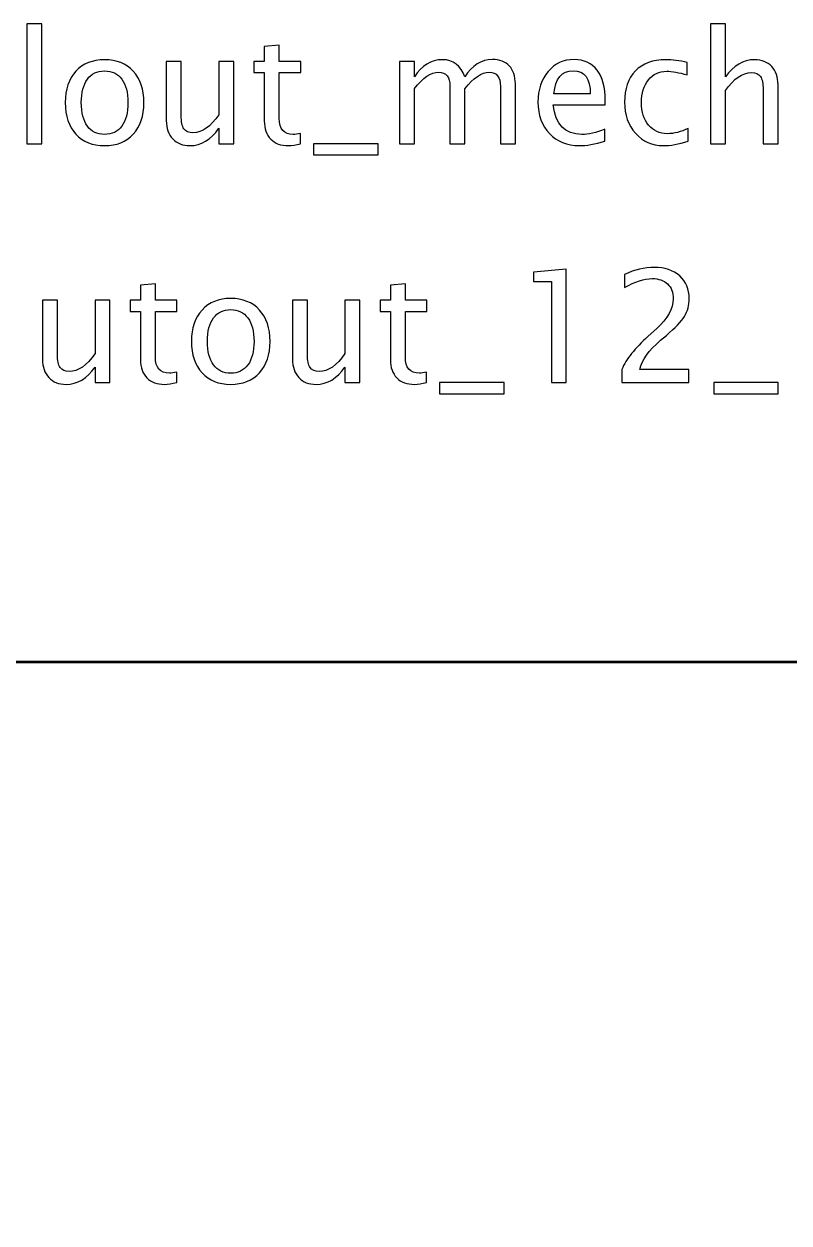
# Model space of a CAD drawing. Header units: centimetres. Extents: x -17.7 to 15.2, y -27.6 to 36.6.
# Drawn here: x -5.665 to -3.58, y -17.778 to -14.511 of the extents above; entities that cross this region are included whole.
import ezdxf

# ---------------------------------------------------------------- set-up
doc = ezdxf.new("R2010")
doc.units = ezdxf.units.CM
doc.header["$MEASUREMENT"] = 0
doc.layers.add('Layer 1', color=7, linetype='Continuous')

msp = doc.modelspace()

# ---------------------------------------------------------------- linework, layer by layer
at = {"layer": 'Layer 1'}
for points, knots in [([(-5.65688, -14.83735), (-5.65688, -14.83735), (-5.65688, -14.51096), (-5.65688, -14.51096), (-5.65688, -14.51096), (-5.65688, -14.51096), (-5.61624, -14.51096), (-5.61624, -14.51096), (-5.61624, -14.51096), (-5.61624, -14.51096), (-5.61624, -14.83735), (-5.61624, -14.83735), (-5.61624, -14.83735), (-5.61624, -14.83735), (-5.65688, -14.83735), (-5.65688, -14.83735)], [0, 0, 0, 0, 0.2, 0.2, 0.2, 0.2, 0.4, 0.4, 0.4, 0.4, 0.6, 0.6, 0.6, 0.6, 1, 1, 1, 1]), ([(-3.79378, -14.83735), (-3.79378, -14.83735), (-3.79378, -14.51096), (-3.79378, -14.51096), (-3.79378, -14.51096), (-3.79378, -14.51096), (-3.75314, -14.51096), (-3.75314, -14.51096), (-3.75314, -14.51096), (-3.75314, -14.51096), (-3.75314, -14.65539), (-3.75314, -14.65539), (-3.75314, -14.65539), (-3.73162, -14.62399), (-3.70523, -14.60833), (-3.67405, -14.60833), (-3.67405, -14.60833), (-3.65443, -14.60833), (-3.63884, -14.61447), (-3.62734, -14.62681), (-3.62734, -14.62681), (-3.61584, -14.63909), (-3.61006, -14.65567), (-3.61006, -14.67641), (-3.61006, -14.67641), (-3.61006, -14.67641), (-3.61006, -14.83735), (-3.61006, -14.83735), (-3.61006, -14.83735), (-3.61006, -14.83735), (-3.65069, -14.83735), (-3.65069, -14.83735), (-3.65069, -14.83735), (-3.65069, -14.83735), (-3.65069, -14.68968), (-3.65069, -14.68968), (-3.65069, -14.68968), (-3.65069, -14.67303), (-3.65316, -14.66117), (-3.65803, -14.65412), (-3.65803, -14.65412), (-3.66297, -14.64699), (-3.67109, -14.64346), (-3.68244, -14.64346), (-3.68244, -14.64346), (-3.70742, -14.64346), (-3.73099, -14.65976), (-3.75314, -14.69236), (-3.75314, -14.69236), (-3.75314, -14.69236), (-3.75314, -14.83735), (-3.75314, -14.83735), (-3.75314, -14.83735), (-3.75314, -14.83735), (-3.79378, -14.83735), (-3.79378, -14.83735)], [0, 0, 0, 0, 0.0666667, 0.0666667, 0.0666667, 0.0666667, 0.1333333, 0.1333333, 0.1333333, 0.1333333, 0.2, 0.2, 0.2, 0.2, 0.2666667, 0.2666667, 0.2666667, 0.2666667, 0.3333333, 0.3333333, 0.3333333, 0.3333333, 0.4, 0.4, 0.4, 0.4, 0.4666667, 0.4666667, 0.4666667, 0.4666667, 0.5333333, 0.5333333, 0.5333333, 0.5333333, 0.6, 0.6, 0.6, 0.6, 0.6666667, 0.6666667, 0.6666667, 0.6666667, 0.7333333, 0.7333333, 0.7333333, 0.7333333, 0.8, 0.8, 0.8, 0.8, 0.8666667, 0.8666667, 0.8666667, 0.8666667, 1, 1, 1, 1]), ([(-4.91139, -14.83728), (-4.92395, -14.84074), (-4.93489, -14.84243), (-4.94413, -14.84243), (-4.94413, -14.84243), (-4.96487, -14.84243), (-4.98103, -14.8365), (-4.9926, -14.82465), (-4.9926, -14.82465), (-5.00424, -14.8128), (-5.01003, -14.79636), (-5.01003, -14.77526), (-5.01003, -14.77526), (-5.01003, -14.77526), (-5.01003, -14.64346), (-5.01003, -14.64346), (-5.01003, -14.64346), (-5.01003, -14.64346), (-5.03811, -14.64346), (-5.03811, -14.64346), (-5.03811, -14.64346), (-5.03811, -14.64346), (-5.03811, -14.61299), (-5.03811, -14.61299), (-5.03811, -14.61299), (-5.03811, -14.61299), (-5.01003, -14.61299), (-5.01003, -14.61299), (-5.01003, -14.61299), (-5.01003, -14.61299), (-5.01003, -14.57242), (-5.01003, -14.57242), (-5.01003, -14.57242), (-5.01003, -14.57242), (-4.96939, -14.56854), (-4.96939, -14.56854), (-4.96939, -14.56854), (-4.96939, -14.56854), (-4.96939, -14.61299), (-4.96939, -14.61299), (-4.96939, -14.61299), (-4.96939, -14.61299), (-4.91054, -14.61299), (-4.91054, -14.61299), (-4.91054, -14.61299), (-4.91054, -14.61299), (-4.91054, -14.64346), (-4.91054, -14.64346), (-4.91054, -14.64346), (-4.91054, -14.64346), (-4.96939, -14.64346), (-4.96939, -14.64346), (-4.96939, -14.64346), (-4.96939, -14.64346), (-4.96939, -14.76792), (-4.96939, -14.76792), (-4.96939, -14.76792), (-4.96939, -14.79727), (-4.95662, -14.81195), (-4.93115, -14.81195), (-4.93115, -14.81195), (-4.92571, -14.81195), (-4.91915, -14.81103), (-4.91139, -14.80927), (-4.91139, -14.80927), (-4.91139, -14.80927), (-4.91139, -14.83728), (-4.91139, -14.83728)], [0, 0, 0, 0, 0.0555556, 0.0555556, 0.0555556, 0.0555556, 0.1111111, 0.1111111, 0.1111111, 0.1111111, 0.1666667, 0.1666667, 0.1666667, 0.1666667, 0.2222222, 0.2222222, 0.2222222, 0.2222222, 0.2777778, 0.2777778, 0.2777778, 0.2777778, 0.3333333, 0.3333333, 0.3333333, 0.3333333, 0.3888889, 0.3888889, 0.3888889, 0.3888889, 0.4444444, 0.4444444, 0.4444444, 0.4444444, 0.5, 0.5, 0.5, 0.5, 0.5555556, 0.5555556, 0.5555556, 0.5555556, 0.6111111, 0.6111111, 0.6111111, 0.6111111, 0.6666667, 0.6666667, 0.6666667, 0.6666667, 0.7222222, 0.7222222, 0.7222222, 0.7222222, 0.7777778, 0.7777778, 0.7777778, 0.7777778, 0.8333333, 0.8333333, 0.8333333, 0.8333333, 0.8888889, 0.8888889, 0.8888889, 0.8888889, 1, 1, 1, 1]), ([(-5.44522, -14.84243), (-5.47817, -14.84243), (-5.50427, -14.83192), (-5.52346, -14.81089), (-5.52346, -14.81089), (-5.54272, -14.78987), (-5.55232, -14.76129), (-5.55232, -14.72524), (-5.55232, -14.72524), (-5.55232, -14.68926), (-5.54272, -14.66075), (-5.52346, -14.6398), (-5.52346, -14.6398), (-5.50427, -14.61884), (-5.47817, -14.60833), (-5.44522, -14.60833), (-5.44522, -14.60833), (-5.41227, -14.60833), (-5.38616, -14.61884), (-5.36697, -14.6398), (-5.36697, -14.6398), (-5.34771, -14.66075), (-5.33812, -14.68926), (-5.33812, -14.72524), (-5.33812, -14.72524), (-5.33812, -14.76129), (-5.34771, -14.78987), (-5.36697, -14.81089), (-5.36697, -14.81089), (-5.38616, -14.83192), (-5.41227, -14.84243), (-5.44522, -14.84243)], [0, 0, 0, 0, 0.1111111, 0.1111111, 0.1111111, 0.1111111, 0.2222222, 0.2222222, 0.2222222, 0.2222222, 0.3333333, 0.3333333, 0.3333333, 0.3333333, 0.4444444, 0.4444444, 0.4444444, 0.4444444, 0.5555556, 0.5555556, 0.5555556, 0.5555556, 0.6666667, 0.6666667, 0.6666667, 0.6666667, 0.7777778, 0.7777778, 0.7777778, 0.7777778, 1, 1, 1, 1]), ([(-5.13392, -14.83735), (-5.13392, -14.83735), (-5.13392, -14.79516), (-5.13392, -14.79516), (-5.13392, -14.79516), (-5.15559, -14.8267), (-5.1819, -14.84243), (-5.21281, -14.84243), (-5.21281, -14.84243), (-5.23242, -14.84243), (-5.24801, -14.83629), (-5.25958, -14.82394), (-5.25958, -14.82394), (-5.27122, -14.8116), (-5.27701, -14.79502), (-5.27701, -14.77406), (-5.27701, -14.77406), (-5.27701, -14.77406), (-5.27701, -14.61299), (-5.27701, -14.61299), (-5.27701, -14.61299), (-5.27701, -14.61299), (-5.23637, -14.61299), (-5.23637, -14.61299), (-5.23637, -14.61299), (-5.23637, -14.61299), (-5.23637, -14.7608), (-5.23637, -14.7608), (-5.23637, -14.7608), (-5.23637, -14.77766), (-5.2339, -14.78958), (-5.22903, -14.79664), (-5.22903, -14.79664), (-5.22409, -14.80377), (-5.21591, -14.80729), (-5.20441, -14.80729), (-5.20441, -14.80729), (-5.17957, -14.80729), (-5.15601, -14.791), (-5.13392, -14.75833), (-5.13392, -14.75833), (-5.13392, -14.75833), (-5.13392, -14.61299), (-5.13392, -14.61299), (-5.13392, -14.61299), (-5.13392, -14.61299), (-5.09329, -14.61299), (-5.09329, -14.61299), (-5.09329, -14.61299), (-5.09329, -14.61299), (-5.09329, -14.83735), (-5.09329, -14.83735), (-5.09329, -14.83735), (-5.09329, -14.83735), (-5.13392, -14.83735), (-5.13392, -14.83735)], [0, 0, 0, 0, 0.0666667, 0.0666667, 0.0666667, 0.0666667, 0.1333333, 0.1333333, 0.1333333, 0.1333333, 0.2, 0.2, 0.2, 0.2, 0.2666667, 0.2666667, 0.2666667, 0.2666667, 0.3333333, 0.3333333, 0.3333333, 0.3333333, 0.4, 0.4, 0.4, 0.4, 0.4666667, 0.4666667, 0.4666667, 0.4666667, 0.5333333, 0.5333333, 0.5333333, 0.5333333, 0.6, 0.6, 0.6, 0.6, 0.6666667, 0.6666667, 0.6666667, 0.6666667, 0.7333333, 0.7333333, 0.7333333, 0.7333333, 0.8, 0.8, 0.8, 0.8, 0.8666667, 0.8666667, 0.8666667, 0.8666667, 1, 1, 1, 1]), ([(-4.64172, -14.83735), (-4.64172, -14.83735), (-4.64172, -14.61299), (-4.64172, -14.61299), (-4.64172, -14.61299), (-4.64172, -14.61299), (-4.60108, -14.61299), (-4.60108, -14.61299), (-4.60108, -14.61299), (-4.60108, -14.61299), (-4.60108, -14.65539), (-4.60108, -14.65539), (-4.60108, -14.65539), (-4.58125, -14.62399), (-4.55585, -14.60833), (-4.52474, -14.60833), (-4.52474, -14.60833), (-4.49475, -14.60833), (-4.47436, -14.62399), (-4.4635, -14.65539), (-4.4635, -14.65539), (-4.44424, -14.62371), (-4.41912, -14.60791), (-4.38829, -14.60791), (-4.38829, -14.60791), (-4.3686, -14.60791), (-4.35329, -14.61369), (-4.34236, -14.62533), (-4.34236, -14.62533), (-4.33142, -14.63697), (-4.32592, -14.65327), (-4.32592, -14.67423), (-4.32592, -14.67423), (-4.32592, -14.67423), (-4.32592, -14.83735), (-4.32592, -14.83735), (-4.32592, -14.83735), (-4.32592, -14.83735), (-4.36656, -14.83735), (-4.36656, -14.83735), (-4.36656, -14.83735), (-4.36656, -14.83735), (-4.36656, -14.68093), (-4.36656, -14.68093), (-4.36656, -14.68093), (-4.36656, -14.65539), (-4.37672, -14.64262), (-4.39704, -14.64262), (-4.39704, -14.64262), (-4.41813, -14.64262), (-4.44029, -14.65751), (-4.4635, -14.68735), (-4.4635, -14.68735), (-4.4635, -14.68735), (-4.4635, -14.83735), (-4.4635, -14.83735), (-4.4635, -14.83735), (-4.4635, -14.83735), (-4.50414, -14.83735), (-4.50414, -14.83735), (-4.50414, -14.83735), (-4.50414, -14.83735), (-4.50414, -14.68079), (-4.50414, -14.68079), (-4.50414, -14.68079), (-4.50414, -14.65504), (-4.51444, -14.64219), (-4.53511, -14.64219), (-4.53511, -14.64219), (-4.55564, -14.64219), (-4.57766, -14.65715), (-4.60108, -14.68714), (-4.60108, -14.68714), (-4.60108, -14.68714), (-4.60108, -14.83735), (-4.60108, -14.83735), (-4.60108, -14.83735), (-4.60108, -14.83735), (-4.64172, -14.83735), (-4.64172, -14.83735)], [0, 0, 0, 0, 0.047619, 0.047619, 0.047619, 0.047619, 0.0952381, 0.0952381, 0.0952381, 0.0952381, 0.1428571, 0.1428571, 0.1428571, 0.1428571, 0.1904762, 0.1904762, 0.1904762, 0.1904762, 0.2380952, 0.2380952, 0.2380952, 0.2380952, 0.2857143, 0.2857143, 0.2857143, 0.2857143, 0.3333333, 0.3333333, 0.3333333, 0.3333333, 0.3809524, 0.3809524, 0.3809524, 0.3809524, 0.4285714, 0.4285714, 0.4285714, 0.4285714, 0.4761905, 0.4761905, 0.4761905, 0.4761905, 0.5238095, 0.5238095, 0.5238095, 0.5238095, 0.5714286, 0.5714286, 0.5714286, 0.5714286, 0.6190476, 0.6190476, 0.6190476, 0.6190476, 0.6666667, 0.6666667, 0.6666667, 0.6666667, 0.7142857, 0.7142857, 0.7142857, 0.7142857, 0.7619048, 0.7619048, 0.7619048, 0.7619048, 0.8095238, 0.8095238, 0.8095238, 0.8095238, 0.8571429, 0.8571429, 0.8571429, 0.8571429, 0.9047619, 0.9047619, 0.9047619, 0.9047619, 1, 1, 1, 1]), ([(-4.08179, -14.83015), (-4.1091, -14.83834), (-4.13245, -14.84243), (-4.15193, -14.84243), (-4.15193, -14.84243), (-4.18516, -14.84243), (-4.21218, -14.83142), (-4.23299, -14.80948), (-4.23299, -14.80948), (-4.25381, -14.78754), (-4.26425, -14.7591), (-4.26425, -14.72411), (-4.26425, -14.72411), (-4.26425, -14.69017), (-4.25508, -14.6623), (-4.23666, -14.6405), (-4.23666, -14.6405), (-4.21825, -14.61877), (-4.19468, -14.60791), (-4.16597, -14.60791), (-4.16597, -14.60791), (-4.1388, -14.60791), (-4.11778, -14.61757), (-4.10296, -14.6369), (-4.10296, -14.6369), (-4.08814, -14.65624), (-4.08074, -14.68361), (-4.08074, -14.7191), (-4.08074, -14.7191), (-4.08074, -14.7191), (-4.08095, -14.73152), (-4.08095, -14.73152), (-4.08095, -14.73152), (-4.08095, -14.73152), (-4.22276, -14.73152), (-4.22276, -14.73152), (-4.22276, -14.73152), (-4.21684, -14.78514), (-4.19066, -14.81195), (-4.14431, -14.81195), (-4.14431, -14.81195), (-4.1273, -14.81195), (-4.10649, -14.80715), (-4.08179, -14.79756), (-4.08179, -14.79756), (-4.08179, -14.79756), (-4.08179, -14.83015), (-4.08179, -14.83015)], [0, 0, 0, 0, 0.0769231, 0.0769231, 0.0769231, 0.0769231, 0.1538462, 0.1538462, 0.1538462, 0.1538462, 0.2307692, 0.2307692, 0.2307692, 0.2307692, 0.3076923, 0.3076923, 0.3076923, 0.3076923, 0.3846154, 0.3846154, 0.3846154, 0.3846154, 0.4615385, 0.4615385, 0.4615385, 0.4615385, 0.5384615, 0.5384615, 0.5384615, 0.5384615, 0.6153846, 0.6153846, 0.6153846, 0.6153846, 0.6923077, 0.6923077, 0.6923077, 0.6923077, 0.7692308, 0.7692308, 0.7692308, 0.7692308, 0.8461538, 0.8461538, 0.8461538, 0.8461538, 1, 1, 1, 1]), ([(-3.85481, -14.83058), (-3.88113, -14.83848), (-3.90385, -14.84243), (-3.92297, -14.84243), (-3.92297, -14.84243), (-3.95331, -14.84243), (-3.97843, -14.83121), (-3.99839, -14.80885), (-3.99839, -14.80885), (-4.01836, -14.78641), (-4.02838, -14.75812), (-4.02838, -14.72404), (-4.02838, -14.72404), (-4.02838, -14.68763), (-4.0185, -14.6592), (-3.99875, -14.63888), (-3.99875, -14.63888), (-3.97899, -14.61849), (-3.9514, -14.60833), (-3.91599, -14.60833), (-3.91599, -14.60833), (-3.89856, -14.60833), (-3.87894, -14.61073), (-3.85735, -14.61553), (-3.85735, -14.61553), (-3.85735, -14.61553), (-3.85735, -14.64981), (-3.85735, -14.64981), (-3.85735, -14.64981), (-3.88029, -14.64304), (-3.89898, -14.63965), (-3.91338, -14.63965), (-3.91338, -14.63965), (-3.93426, -14.63965), (-3.95098, -14.64749), (-3.96347, -14.66308), (-3.96347, -14.66308), (-3.97596, -14.67867), (-3.98224, -14.69949), (-3.98224, -14.72545), (-3.98224, -14.72545), (-3.98224, -14.75064), (-3.97575, -14.77096), (-3.96283, -14.78655), (-3.96283, -14.78655), (-3.94992, -14.80207), (-3.93306, -14.80983), (-3.91211, -14.80983), (-3.91211, -14.80983), (-3.89355, -14.80983), (-3.8745, -14.80504), (-3.85481, -14.79544), (-3.85481, -14.79544), (-3.85481, -14.79544), (-3.85481, -14.83058), (-3.85481, -14.83058)], [0, 0, 0, 0, 0.0666667, 0.0666667, 0.0666667, 0.0666667, 0.1333333, 0.1333333, 0.1333333, 0.1333333, 0.2, 0.2, 0.2, 0.2, 0.2666667, 0.2666667, 0.2666667, 0.2666667, 0.3333333, 0.3333333, 0.3333333, 0.3333333, 0.4, 0.4, 0.4, 0.4, 0.4666667, 0.4666667, 0.4666667, 0.4666667, 0.5333333, 0.5333333, 0.5333333, 0.5333333, 0.6, 0.6, 0.6, 0.6, 0.6666667, 0.6666667, 0.6666667, 0.6666667, 0.7333333, 0.7333333, 0.7333333, 0.7333333, 0.8, 0.8, 0.8, 0.8, 0.8666667, 0.8666667, 0.8666667, 0.8666667, 1, 1, 1, 1]), ([(-5.44529, -14.81195), (-5.42518, -14.81195), (-5.40952, -14.8044), (-5.39837, -14.78923), (-5.39837, -14.78923), (-5.38729, -14.77413), (-5.38172, -14.75275), (-5.38172, -14.72524), (-5.38172, -14.72524), (-5.38172, -14.69779), (-5.38729, -14.67648), (-5.39837, -14.66139), (-5.39837, -14.66139), (-5.40952, -14.64636), (-5.42518, -14.63881), (-5.44529, -14.63881), (-5.44529, -14.63881), (-5.46547, -14.63881), (-5.48113, -14.64636), (-5.49214, -14.66139), (-5.49214, -14.66139), (-5.50321, -14.67648), (-5.50872, -14.69779), (-5.50872, -14.72524), (-5.50872, -14.72524), (-5.50872, -14.75275), (-5.50321, -14.77413), (-5.49214, -14.78923), (-5.49214, -14.78923), (-5.48113, -14.8044), (-5.46547, -14.81195), (-5.44529, -14.81195)], [0, 0, 0, 0, 0.1111111, 0.1111111, 0.1111111, 0.1111111, 0.2222222, 0.2222222, 0.2222222, 0.2222222, 0.3333333, 0.3333333, 0.3333333, 0.3333333, 0.4444444, 0.4444444, 0.4444444, 0.4444444, 0.5555556, 0.5555556, 0.5555556, 0.5555556, 0.6666667, 0.6666667, 0.6666667, 0.6666667, 0.7777778, 0.7777778, 0.7777778, 0.7777778, 1, 1, 1, 1]), ([(-4.22065, -14.70104), (-4.22065, -14.70104), (-4.12159, -14.70104), (-4.12159, -14.70104), (-4.12159, -14.70104), (-4.12159, -14.65927), (-4.13718, -14.63838), (-4.1683, -14.63838), (-4.1683, -14.63838), (-4.19962, -14.63838), (-4.21705, -14.65927), (-4.22065, -14.70104)], [0, 0, 0, 0, 0.25, 0.25, 0.25, 0.25, 0.5, 0.5, 0.5, 0.5, 1, 1, 1, 1]), ([(-4.87625, -14.86783), (-4.87625, -14.86783), (-4.87625, -14.83735), (-4.87625, -14.83735), (-4.87625, -14.83735), (-4.87625, -14.83735), (-4.70014, -14.83735), (-4.70014, -14.83735), (-4.70014, -14.83735), (-4.70014, -14.83735), (-4.70014, -14.86783), (-4.70014, -14.86783), (-4.70014, -14.86783), (-4.70014, -14.86783), (-4.87625, -14.86783), (-4.87625, -14.86783)], [0, 0, 0, 0, 0.2, 0.2, 0.2, 0.2, 0.4, 0.4, 0.4, 0.4, 0.6, 0.6, 0.6, 0.6, 1, 1, 1, 1]), ([(-4.22773, -15.48787), (-4.22773, -15.48787), (-4.22773, -15.21228), (-4.22773, -15.21228), (-4.22773, -15.21228), (-4.22773, -15.21228), (-4.27641, -15.21228), (-4.27641, -15.21228), (-4.27641, -15.21228), (-4.27641, -15.21228), (-4.27641, -15.18688), (-4.27641, -15.18688), (-4.27641, -15.18688), (-4.27641, -15.18688), (-4.18709, -15.17926), (-4.18709, -15.17926), (-4.18709, -15.17926), (-4.18709, -15.17926), (-4.18709, -15.48787), (-4.18709, -15.48787), (-4.18709, -15.48787), (-4.18709, -15.48787), (-4.22773, -15.48787), (-4.22773, -15.48787)], [0, 0, 0, 0, 0.1428571, 0.1428571, 0.1428571, 0.1428571, 0.2857143, 0.2857143, 0.2857143, 0.2857143, 0.4285714, 0.4285714, 0.4285714, 0.4285714, 0.5714286, 0.5714286, 0.5714286, 0.5714286, 0.7142857, 0.7142857, 0.7142857, 0.7142857, 1, 1, 1, 1]), ([(-4.03581, -15.48787), (-4.03581, -15.48787), (-4.03581, -15.45231), (-4.03581, -15.45231), (-4.03581, -15.45231), (-4.02396, -15.42458), (-4.00004, -15.39431), (-3.96399, -15.36165), (-3.96399, -15.36165), (-3.96399, -15.36165), (-3.94071, -15.34076), (-3.94071, -15.34076), (-3.94071, -15.34076), (-3.91072, -15.31353), (-3.89569, -15.28658), (-3.89569, -15.25977), (-3.89569, -15.25977), (-3.89569, -15.24262), (-3.90084, -15.22922), (-3.91107, -15.21941), (-3.91107, -15.21941), (-3.9213, -15.2096), (-3.93548, -15.20466), (-3.95348, -15.20466), (-3.95348, -15.20466), (-3.9745, -15.20466), (-3.99941, -15.21271), (-4.02819, -15.22879), (-4.02819, -15.22879), (-4.02819, -15.22879), (-4.02819, -15.19323), (-4.02819, -15.19323), (-4.02819, -15.19323), (-4.00103, -15.18053), (-3.97401, -15.17418), (-3.94706, -15.17418), (-3.94706, -15.17418), (-3.91841, -15.17418), (-3.89541, -15.18187), (-3.87805, -15.19732), (-3.87805, -15.19732), (-3.86077, -15.21278), (-3.85209, -15.23324), (-3.85209, -15.25878), (-3.85209, -15.25878), (-3.85209, -15.27712), (-3.85646, -15.29342), (-3.86521, -15.3076), (-3.86521, -15.3076), (-3.87403, -15.32185), (-3.89033, -15.33907), (-3.91425, -15.35939), (-3.91425, -15.35939), (-3.91425, -15.35939), (-3.92998, -15.37279), (-3.92998, -15.37279), (-3.92998, -15.37279), (-3.96272, -15.40052), (-3.98163, -15.42705), (-3.98671, -15.45231), (-3.98671, -15.45231), (-3.98671, -15.45231), (-3.85336, -15.45231), (-3.85336, -15.45231), (-3.85336, -15.45231), (-3.85336, -15.45231), (-3.85336, -15.48787), (-3.85336, -15.48787), (-3.85336, -15.48787), (-3.85336, -15.48787), (-4.03581, -15.48787), (-4.03581, -15.48787)], [0, 0, 0, 0, 0.0526316, 0.0526316, 0.0526316, 0.0526316, 0.1052632, 0.1052632, 0.1052632, 0.1052632, 0.1578947, 0.1578947, 0.1578947, 0.1578947, 0.2105263, 0.2105263, 0.2105263, 0.2105263, 0.2631579, 0.2631579, 0.2631579, 0.2631579, 0.3157895, 0.3157895, 0.3157895, 0.3157895, 0.3684211, 0.3684211, 0.3684211, 0.3684211, 0.4210526, 0.4210526, 0.4210526, 0.4210526, 0.4736842, 0.4736842, 0.4736842, 0.4736842, 0.5263158, 0.5263158, 0.5263158, 0.5263158, 0.5789474, 0.5789474, 0.5789474, 0.5789474, 0.6315789, 0.6315789, 0.6315789, 0.6315789, 0.6842105, 0.6842105, 0.6842105, 0.6842105, 0.7368421, 0.7368421, 0.7368421, 0.7368421, 0.7894737, 0.7894737, 0.7894737, 0.7894737, 0.8421053, 0.8421053, 0.8421053, 0.8421053, 0.8947368, 0.8947368, 0.8947368, 0.8947368, 1, 1, 1, 1]), ([(-5.24882, -15.4878), (-5.26138, -15.49126), (-5.27232, -15.49295), (-5.28156, -15.49295), (-5.28156, -15.49295), (-5.3023, -15.49295), (-5.31846, -15.48702), (-5.33003, -15.47517), (-5.33003, -15.47517), (-5.34167, -15.46332), (-5.34746, -15.44688), (-5.34746, -15.42578), (-5.34746, -15.42578), (-5.34746, -15.42578), (-5.34746, -15.29398), (-5.34746, -15.29398), (-5.34746, -15.29398), (-5.34746, -15.29398), (-5.37554, -15.29398), (-5.37554, -15.29398), (-5.37554, -15.29398), (-5.37554, -15.29398), (-5.37554, -15.26351), (-5.37554, -15.26351), (-5.37554, -15.26351), (-5.37554, -15.26351), (-5.34746, -15.26351), (-5.34746, -15.26351), (-5.34746, -15.26351), (-5.34746, -15.26351), (-5.34746, -15.22294), (-5.34746, -15.22294), (-5.34746, -15.22294), (-5.34746, -15.22294), (-5.30682, -15.21906), (-5.30682, -15.21906), (-5.30682, -15.21906), (-5.30682, -15.21906), (-5.30682, -15.26351), (-5.30682, -15.26351), (-5.30682, -15.26351), (-5.30682, -15.26351), (-5.24797, -15.26351), (-5.24797, -15.26351), (-5.24797, -15.26351), (-5.24797, -15.26351), (-5.24797, -15.29398), (-5.24797, -15.29398), (-5.24797, -15.29398), (-5.24797, -15.29398), (-5.30682, -15.29398), (-5.30682, -15.29398), (-5.30682, -15.29398), (-5.30682, -15.29398), (-5.30682, -15.41844), (-5.30682, -15.41844), (-5.30682, -15.41844), (-5.30682, -15.44779), (-5.29405, -15.46247), (-5.26858, -15.46247), (-5.26858, -15.46247), (-5.26314, -15.46247), (-5.25658, -15.46155), (-5.24882, -15.45979), (-5.24882, -15.45979), (-5.24882, -15.45979), (-5.24882, -15.4878), (-5.24882, -15.4878)], [0, 0, 0, 0, 0.0555556, 0.0555556, 0.0555556, 0.0555556, 0.1111111, 0.1111111, 0.1111111, 0.1111111, 0.1666667, 0.1666667, 0.1666667, 0.1666667, 0.2222222, 0.2222222, 0.2222222, 0.2222222, 0.2777778, 0.2777778, 0.2777778, 0.2777778, 0.3333333, 0.3333333, 0.3333333, 0.3333333, 0.3888889, 0.3888889, 0.3888889, 0.3888889, 0.4444444, 0.4444444, 0.4444444, 0.4444444, 0.5, 0.5, 0.5, 0.5, 0.5555556, 0.5555556, 0.5555556, 0.5555556, 0.6111111, 0.6111111, 0.6111111, 0.6111111, 0.6666667, 0.6666667, 0.6666667, 0.6666667, 0.7222222, 0.7222222, 0.7222222, 0.7222222, 0.7777778, 0.7777778, 0.7777778, 0.7777778, 0.8333333, 0.8333333, 0.8333333, 0.8333333, 0.8888889, 0.8888889, 0.8888889, 0.8888889, 1, 1, 1, 1]), ([(-4.56767, -15.4878), (-4.58023, -15.49126), (-4.59117, -15.49295), (-4.60041, -15.49295), (-4.60041, -15.49295), (-4.62115, -15.49295), (-4.63731, -15.48702), (-4.64888, -15.47517), (-4.64888, -15.47517), (-4.66052, -15.46332), (-4.66631, -15.44688), (-4.66631, -15.42578), (-4.66631, -15.42578), (-4.66631, -15.42578), (-4.66631, -15.29398), (-4.66631, -15.29398), (-4.66631, -15.29398), (-4.66631, -15.29398), (-4.69439, -15.29398), (-4.69439, -15.29398), (-4.69439, -15.29398), (-4.69439, -15.29398), (-4.69439, -15.26351), (-4.69439, -15.26351), (-4.69439, -15.26351), (-4.69439, -15.26351), (-4.66631, -15.26351), (-4.66631, -15.26351), (-4.66631, -15.26351), (-4.66631, -15.26351), (-4.66631, -15.22294), (-4.66631, -15.22294), (-4.66631, -15.22294), (-4.66631, -15.22294), (-4.62567, -15.21906), (-4.62567, -15.21906), (-4.62567, -15.21906), (-4.62567, -15.21906), (-4.62567, -15.26351), (-4.62567, -15.26351), (-4.62567, -15.26351), (-4.62567, -15.26351), (-4.56682, -15.26351), (-4.56682, -15.26351), (-4.56682, -15.26351), (-4.56682, -15.26351), (-4.56682, -15.29398), (-4.56682, -15.29398), (-4.56682, -15.29398), (-4.56682, -15.29398), (-4.62567, -15.29398), (-4.62567, -15.29398), (-4.62567, -15.29398), (-4.62567, -15.29398), (-4.62567, -15.41844), (-4.62567, -15.41844), (-4.62567, -15.41844), (-4.62567, -15.44779), (-4.6129, -15.46247), (-4.58743, -15.46247), (-4.58743, -15.46247), (-4.58199, -15.46247), (-4.57543, -15.46155), (-4.56767, -15.45979), (-4.56767, -15.45979), (-4.56767, -15.45979), (-4.56767, -15.4878), (-4.56767, -15.4878)], [0, 0, 0, 0, 0.0555556, 0.0555556, 0.0555556, 0.0555556, 0.1111111, 0.1111111, 0.1111111, 0.1111111, 0.1666667, 0.1666667, 0.1666667, 0.1666667, 0.2222222, 0.2222222, 0.2222222, 0.2222222, 0.2777778, 0.2777778, 0.2777778, 0.2777778, 0.3333333, 0.3333333, 0.3333333, 0.3333333, 0.3888889, 0.3888889, 0.3888889, 0.3888889, 0.4444444, 0.4444444, 0.4444444, 0.4444444, 0.5, 0.5, 0.5, 0.5, 0.5555556, 0.5555556, 0.5555556, 0.5555556, 0.6111111, 0.6111111, 0.6111111, 0.6111111, 0.6666667, 0.6666667, 0.6666667, 0.6666667, 0.7222222, 0.7222222, 0.7222222, 0.7222222, 0.7777778, 0.7777778, 0.7777778, 0.7777778, 0.8333333, 0.8333333, 0.8333333, 0.8333333, 0.8888889, 0.8888889, 0.8888889, 0.8888889, 1, 1, 1, 1]), ([(-5.47135, -15.48787), (-5.47135, -15.48787), (-5.47135, -15.44568), (-5.47135, -15.44568), (-5.47135, -15.44568), (-5.49302, -15.47722), (-5.51933, -15.49295), (-5.55024, -15.49295), (-5.55024, -15.49295), (-5.56985, -15.49295), (-5.58544, -15.48681), (-5.59701, -15.47446), (-5.59701, -15.47446), (-5.60865, -15.46212), (-5.61444, -15.44554), (-5.61444, -15.42458), (-5.61444, -15.42458), (-5.61444, -15.42458), (-5.61444, -15.26351), (-5.61444, -15.26351), (-5.61444, -15.26351), (-5.61444, -15.26351), (-5.5738, -15.26351), (-5.5738, -15.26351), (-5.5738, -15.26351), (-5.5738, -15.26351), (-5.5738, -15.41132), (-5.5738, -15.41132), (-5.5738, -15.41132), (-5.5738, -15.42818), (-5.57133, -15.4401), (-5.56646, -15.44716), (-5.56646, -15.44716), (-5.56152, -15.45429), (-5.55334, -15.45781), (-5.54184, -15.45781), (-5.54184, -15.45781), (-5.517, -15.45781), (-5.49344, -15.44152), (-5.47135, -15.40885), (-5.47135, -15.40885), (-5.47135, -15.40885), (-5.47135, -15.26351), (-5.47135, -15.26351), (-5.47135, -15.26351), (-5.47135, -15.26351), (-5.43072, -15.26351), (-5.43072, -15.26351), (-5.43072, -15.26351), (-5.43072, -15.26351), (-5.43072, -15.48787), (-5.43072, -15.48787), (-5.43072, -15.48787), (-5.43072, -15.48787), (-5.47135, -15.48787), (-5.47135, -15.48787)], [0, 0, 0, 0, 0.0666667, 0.0666667, 0.0666667, 0.0666667, 0.1333333, 0.1333333, 0.1333333, 0.1333333, 0.2, 0.2, 0.2, 0.2, 0.2666667, 0.2666667, 0.2666667, 0.2666667, 0.3333333, 0.3333333, 0.3333333, 0.3333333, 0.4, 0.4, 0.4, 0.4, 0.4666667, 0.4666667, 0.4666667, 0.4666667, 0.5333333, 0.5333333, 0.5333333, 0.5333333, 0.6, 0.6, 0.6, 0.6, 0.6666667, 0.6666667, 0.6666667, 0.6666667, 0.7333333, 0.7333333, 0.7333333, 0.7333333, 0.8, 0.8, 0.8, 0.8, 0.8666667, 0.8666667, 0.8666667, 0.8666667, 1, 1, 1, 1]), ([(-5.1015, -15.49295), (-5.13445, -15.49295), (-5.16055, -15.48244), (-5.17974, -15.46141), (-5.17974, -15.46141), (-5.199, -15.44039), (-5.2086, -15.41181), (-5.2086, -15.37576), (-5.2086, -15.37576), (-5.2086, -15.33978), (-5.199, -15.31127), (-5.17974, -15.29032), (-5.17974, -15.29032), (-5.16055, -15.26936), (-5.13445, -15.25885), (-5.1015, -15.25885), (-5.1015, -15.25885), (-5.06855, -15.25885), (-5.04244, -15.26936), (-5.02325, -15.29032), (-5.02325, -15.29032), (-5.00399, -15.31127), (-4.9944, -15.33978), (-4.9944, -15.37576), (-4.9944, -15.37576), (-4.9944, -15.41181), (-5.00399, -15.44039), (-5.02325, -15.46141), (-5.02325, -15.46141), (-5.04244, -15.48244), (-5.06855, -15.49295), (-5.1015, -15.49295)], [0, 0, 0, 0, 0.1111111, 0.1111111, 0.1111111, 0.1111111, 0.2222222, 0.2222222, 0.2222222, 0.2222222, 0.3333333, 0.3333333, 0.3333333, 0.3333333, 0.4444444, 0.4444444, 0.4444444, 0.4444444, 0.5555556, 0.5555556, 0.5555556, 0.5555556, 0.6666667, 0.6666667, 0.6666667, 0.6666667, 0.7777778, 0.7777778, 0.7777778, 0.7777778, 1, 1, 1, 1]), ([(-5.10157, -15.46247), (-5.08146, -15.46247), (-5.0658, -15.45492), (-5.05465, -15.43975), (-5.05465, -15.43975), (-5.04357, -15.42465), (-5.038, -15.40327), (-5.038, -15.37576), (-5.038, -15.37576), (-5.038, -15.34831), (-5.04357, -15.327), (-5.05465, -15.31191), (-5.05465, -15.31191), (-5.0658, -15.29688), (-5.08146, -15.28933), (-5.10157, -15.28933), (-5.10157, -15.28933), (-5.12175, -15.28933), (-5.13741, -15.29688), (-5.14842, -15.31191), (-5.14842, -15.31191), (-5.15949, -15.327), (-5.165, -15.34831), (-5.165, -15.37576), (-5.165, -15.37576), (-5.165, -15.40327), (-5.15949, -15.42465), (-5.14842, -15.43975), (-5.14842, -15.43975), (-5.13741, -15.45492), (-5.12175, -15.46247), (-5.10157, -15.46247)], [0, 0, 0, 0, 0.1111111, 0.1111111, 0.1111111, 0.1111111, 0.2222222, 0.2222222, 0.2222222, 0.2222222, 0.3333333, 0.3333333, 0.3333333, 0.3333333, 0.4444444, 0.4444444, 0.4444444, 0.4444444, 0.5555556, 0.5555556, 0.5555556, 0.5555556, 0.6666667, 0.6666667, 0.6666667, 0.6666667, 0.7777778, 0.7777778, 0.7777778, 0.7777778, 1, 1, 1, 1]), ([(-4.7902, -15.48787), (-4.7902, -15.48787), (-4.7902, -15.44568), (-4.7902, -15.44568), (-4.7902, -15.44568), (-4.81187, -15.47722), (-4.83818, -15.49295), (-4.86909, -15.49295), (-4.86909, -15.49295), (-4.8887, -15.49295), (-4.90429, -15.48681), (-4.91586, -15.47446), (-4.91586, -15.47446), (-4.9275, -15.46212), (-4.93329, -15.44554), (-4.93329, -15.42458), (-4.93329, -15.42458), (-4.93329, -15.42458), (-4.93329, -15.26351), (-4.93329, -15.26351), (-4.93329, -15.26351), (-4.93329, -15.26351), (-4.89265, -15.26351), (-4.89265, -15.26351), (-4.89265, -15.26351), (-4.89265, -15.26351), (-4.89265, -15.41132), (-4.89265, -15.41132), (-4.89265, -15.41132), (-4.89265, -15.42818), (-4.89018, -15.4401), (-4.88531, -15.44716), (-4.88531, -15.44716), (-4.88037, -15.45429), (-4.87219, -15.45781), (-4.86069, -15.45781), (-4.86069, -15.45781), (-4.83585, -15.45781), (-4.81229, -15.44152), (-4.7902, -15.40885), (-4.7902, -15.40885), (-4.7902, -15.40885), (-4.7902, -15.26351), (-4.7902, -15.26351), (-4.7902, -15.26351), (-4.7902, -15.26351), (-4.74957, -15.26351), (-4.74957, -15.26351), (-4.74957, -15.26351), (-4.74957, -15.26351), (-4.74957, -15.48787), (-4.74957, -15.48787), (-4.74957, -15.48787), (-4.74957, -15.48787), (-4.7902, -15.48787), (-4.7902, -15.48787)], [0, 0, 0, 0, 0.0666667, 0.0666667, 0.0666667, 0.0666667, 0.1333333, 0.1333333, 0.1333333, 0.1333333, 0.2, 0.2, 0.2, 0.2, 0.2666667, 0.2666667, 0.2666667, 0.2666667, 0.3333333, 0.3333333, 0.3333333, 0.3333333, 0.4, 0.4, 0.4, 0.4, 0.4666667, 0.4666667, 0.4666667, 0.4666667, 0.5333333, 0.5333333, 0.5333333, 0.5333333, 0.6, 0.6, 0.6, 0.6, 0.6666667, 0.6666667, 0.6666667, 0.6666667, 0.7333333, 0.7333333, 0.7333333, 0.7333333, 0.8, 0.8, 0.8, 0.8, 0.8666667, 0.8666667, 0.8666667, 0.8666667, 1, 1, 1, 1]), ([(-4.53253, -15.51835), (-4.53253, -15.51835), (-4.53253, -15.48787), (-4.53253, -15.48787), (-4.53253, -15.48787), (-4.53253, -15.48787), (-4.35642, -15.48787), (-4.35642, -15.48787), (-4.35642, -15.48787), (-4.35642, -15.48787), (-4.35642, -15.51835), (-4.35642, -15.51835), (-4.35642, -15.51835), (-4.35642, -15.51835), (-4.53253, -15.51835), (-4.53253, -15.51835)], [0, 0, 0, 0, 0.2, 0.2, 0.2, 0.2, 0.4, 0.4, 0.4, 0.4, 0.6, 0.6, 0.6, 0.6, 1, 1, 1, 1]), ([(-3.78548, -15.51835), (-3.78548, -15.51835), (-3.78548, -15.48787), (-3.78548, -15.48787), (-3.78548, -15.48787), (-3.78548, -15.48787), (-3.60937, -15.48787), (-3.60937, -15.48787), (-3.60937, -15.48787), (-3.60937, -15.48787), (-3.60937, -15.51835), (-3.60937, -15.51835), (-3.60937, -15.51835), (-3.60937, -15.51835), (-3.78548, -15.51835), (-3.78548, -15.51835)], [0, 0, 0, 0, 0.2, 0.2, 0.2, 0.2, 0.4, 0.4, 0.4, 0.4, 0.6, 0.6, 0.6, 0.6, 1, 1, 1, 1])]:
    msp.add_open_spline(points, degree=3, knots=knots, dxfattribs=at)
at = {"layer": 'Layer 1', "lineweight": 53}
msp.add_open_spline([(-11.8, -23.75), (-11.8, -23.75), (-11.8, -18.25), (-11.8, -18.25), (-11.8, -18.25), (-11.8, -17.14544), (-10.90457, -16.25), (-9.8, -16.25), (-9.8, -16.25), (-9.8, -16.25), (0.8, -16.25), (0.8, -16.25), (0.8, -16.25), (1.90457, -16.25), (2.8, -17.14544), (2.8, -18.25), (2.8, -18.25), (2.8, -18.25), (2.8, -23.75), (2.8, -23.75), (2.8, -23.75), (2.8, -24.85456), (1.90457, -25.75), (0.8, -25.75), (0.8, -25.75), (0.8, -25.75), (-9.8, -25.75), (-9.8, -25.75), (-9.8, -25.75), (-10.90457, -25.75), (-11.8, -24.85456), (-11.8, -23.75)], degree=3, knots=[0, 0, 0, 0, 0.1111111, 0.1111111, 0.1111111, 0.1111111, 0.2222222, 0.2222222, 0.2222222, 0.2222222, 0.3333333, 0.3333333, 0.3333333, 0.3333333, 0.4444444, 0.4444444, 0.4444444, 0.4444444, 0.5555556, 0.5555556, 0.5555556, 0.5555556, 0.6666667, 0.6666667, 0.6666667, 0.6666667, 0.7777778, 0.7777778, 0.7777778, 0.7777778, 1, 1, 1, 1], dxfattribs=at)

doc.saveas('drawing.dxf')
